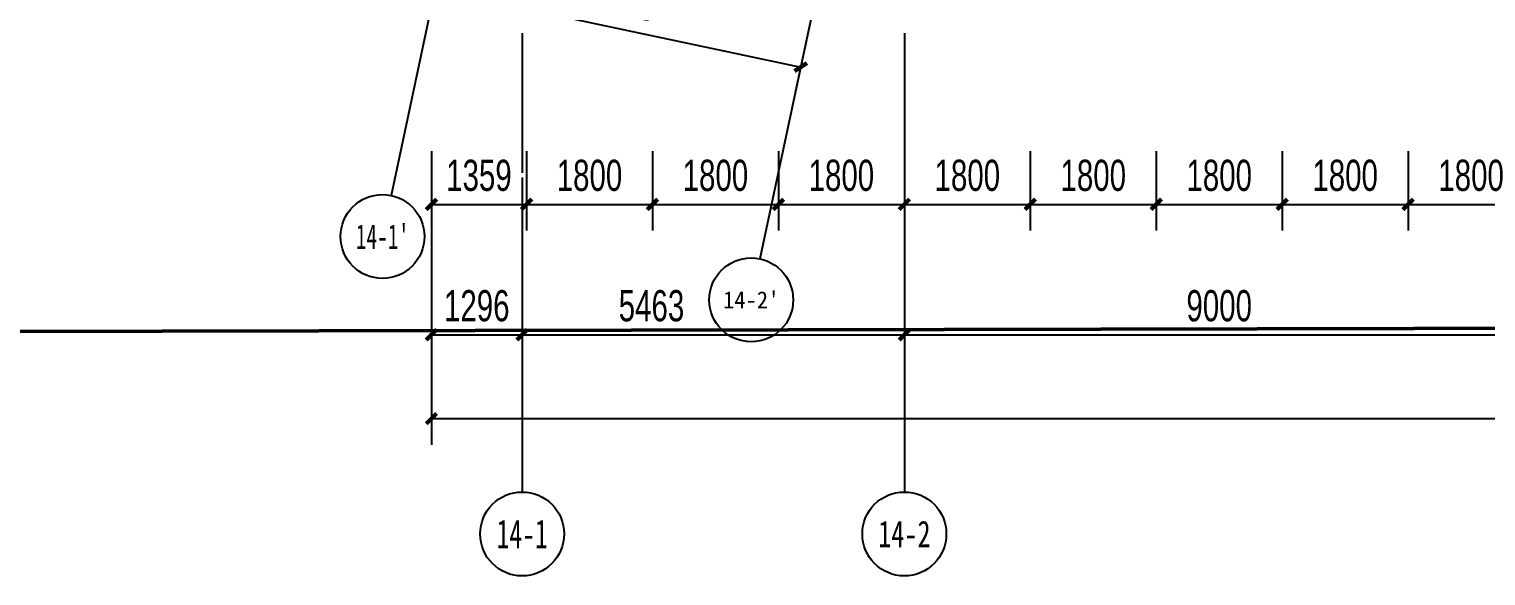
# Model space of a CAD drawing. Extents: x -409435 to 356702, y -107829 to 330904.
# Drawn here: x -7109 to 13711, y -14245 to -6423 of the extents above; entities that cross this region are included whole.
import ezdxf
from ezdxf.enums import TextEntityAlignment as Align
from ezdxf.xclip import XClip

# ---------------------------------------------------------------- set-up
doc = ezdxf.new("R2010")
doc.units = 0
doc.header["$LTSCALE"] = 1000
doc.header["$MEASUREMENT"] = 0
doc.header["$XCLIPFRAME"] = 0
doc.linetypes.add('104-14# 核心筒$0$DOTE', pattern=[2.42, 2, -0.2, 0.02, -0.2])
for name, color, linetype in [('01-标注_尺寸', 124, 'Continuous'), ('104-14# 核心筒$0$01-标注_轴线坐标', 132, 'Continuous'), ('104-14# 核心筒$0$02-TEXT_轴号', 7, 'Continuous'), ('104-14# 核心筒$0$A_AXIS-轴线', 36, '104-14# 核心筒$0$DOTE'), ('104-14# 核心筒$0$AXIS_TEXT', 7, 'Continuous'), ('AXIS_TEXT', 7, 'Continuous')]:
    doc.layers.add(name, color=color, linetype=linetype)
doc.layers.add('X-104 14#平面$0$road', color=142, linetype='Continuous', lineweight=50)
doc.styles.add('104-14# 核心筒$0$_TCH_AXIS', font='STXIHEI_0.TTF', dxfattribs={"width": 0.8})
doc.styles.add('104-14# 核心筒$0$_TCH_DIM_T3', font='ros.shx', dxfattribs={"width": 0.705882, "bigfont": 'jd.shx'})
doc.styles.add('_TCH_DIM_T3', font='ros.shx', dxfattribs={"width": 0.705882, "bigfont": 'jd.shx'})
doc.styles.add('COMPLEX', font='COMPLEX')
doc.dimstyles.new('104-14# 核心筒$0$_TCH_ARCH&&150', dxfattribs={"dimtxt": 446.25, "dimasz": 150, "dimexe": 375, "dimexo": 450, "dimgap": 189.375, "dimtad": 1, "dimdec": 0, "dimzin": 0, "dimdsep": 46, "dimtxsty": '104-14# 核心筒$0$_TCH_DIM_T3', "dimblk": '104-14# 核心筒$0$_ArchTick', "dimcen": 0.09, "dimclrt": 7, "dimazin": 2, "dimtfac": 1, "dimtdec": 0, "dimtix": 1, "dimtmove": 2, "dimatfit": 3, "dimfxl": 0, "dimtolj": 1, "dimtzin": 0, "dimarcsym": 0})
doc.dimstyles.new('_TCH_ARCH&&150', dxfattribs={"dimtxt": 446.25, "dimasz": 150, "dimexe": 375, "dimexo": 450, "dimgap": 189.375, "dimtad": 1, "dimdec": 0, "dimzin": 0, "dimdsep": 46, "dimtxsty": '_TCH_DIM_T3', "dimblk": 'ARCHTICK', "dimcen": 0.09, "dimclrt": 7, "dimazin": 2, "dimtfac": 1, "dimtdec": 0, "dimtix": 1, "dimtmove": 2, "dimatfit": 3, "dimfxl": 0, "dimtolj": 1, "dimtzin": 0, "dimarcsym": 0})

# ---------------------------------------------------------------- blocks, each defined once
blk = doc.blocks.new('104-14# 核心筒$0$_ArchTick')
at = {"color": 0, "linetype": 'ByBlock', "const_width": 0.4}
blk.add_lwpolyline([(-0.5, -0.5), (0.5, 0.5)], dxfattribs=at)
blk = doc.blocks.new('*D2644')
at = {"layer": '104-14# 核心筒$0$01-标注_轴线坐标', "color": 0, "lineweight": -2, "transparency": 16777216}
for p, q in [((-1359, -8995), (-1359, -12370)), ((116900, -8995), (116900, -12370)), ((-1359, -11995), (116900, -11995))]:
    blk.add_line(p, q, dxfattribs=at)
at = {"layer": 'Defpoints', "color": 0, "transparency": 16777216}
for p in [(-1359, -8545), (116900, -8545), (116900, -11995)]:
    blk.add_point(p, dxfattribs=at)
at = {"layer": '104-14# 核心筒$0$01-标注_轴线坐标', "color": 0, "lineweight": -2, "transparency": 16777216, "xscale": 150, "yscale": 150, "zscale": 150, "rotation": 180}
blk.add_blockref('104-14# 核心筒$0$_ArchTick', (-1359, -11995), dxfattribs=at)
at = {"layer": '104-14# 核心筒$0$01-标注_轴线坐标', "color": 0, "lineweight": -2, "transparency": 16777216, "xscale": 150, "yscale": 150, "zscale": 150}
blk.add_blockref('104-14# 核心筒$0$_ArchTick', (116900, -11995), dxfattribs=at)
at = {"layer": '104-14# 核心筒$0$01-标注_轴线坐标', "color": 7, "transparency": 16777216, "insert": (57771, -11583), "char_height": 446.2, "attachment_point": 5, "style": '104-14# 核心筒$0$_TCH_DIM_T3'}
blk.add_mtext('\\A1;118259', dxfattribs=at)
blk = doc.blocks.new('*D2645')
at = {"layer": '104-14# 核心筒$0$01-标注_轴线坐标', "color": 0, "lineweight": -2, "transparency": 16777216}
for p, q in [((-1359, -8995), (-1359, -11170)), ((-63, -8995), (-63, -11170)), ((-1359, -10795), (-63, -10795))]:
    blk.add_line(p, q, dxfattribs=at)
at = {"layer": 'Defpoints', "color": 0, "transparency": 16777216}
for p in [(-1359, -8545), (-63, -8545), (-63, -10795)]:
    blk.add_point(p, dxfattribs=at)
at = {"layer": '104-14# 核心筒$0$01-标注_轴线坐标', "color": 0, "lineweight": -2, "transparency": 16777216, "xscale": 150, "yscale": 150, "zscale": 150, "rotation": 180}
blk.add_blockref('104-14# 核心筒$0$_ArchTick', (-1359, -10795), dxfattribs=at)
at = {"layer": '104-14# 核心筒$0$01-标注_轴线坐标', "color": 0, "lineweight": -2, "transparency": 16777216, "xscale": 150, "yscale": 150, "zscale": 150}
blk.add_blockref('104-14# 核心筒$0$_ArchTick', (-63, -10795), dxfattribs=at)
at = {"layer": '104-14# 核心筒$0$01-标注_轴线坐标', "color": 7, "transparency": 16777216, "insert": (-711, -10383), "char_height": 446.2, "attachment_point": 5, "style": '104-14# 核心筒$0$_TCH_DIM_T3'}
blk.add_mtext('\\A1;1296', dxfattribs=at)
blk = doc.blocks.new('*D2646')
at = {"layer": '104-14# 核心筒$0$01-标注_轴线坐标', "color": 0, "lineweight": -2, "transparency": 16777216}
for p, q in [((-63, -8995), (-63, -11170)), ((5400, -8995), (5400, -11170)), ((-63, -10795), (5400, -10795))]:
    blk.add_line(p, q, dxfattribs=at)
at = {"layer": 'Defpoints', "color": 0, "transparency": 16777216}
for p in [(-63, -8545), (5400, -8545), (5400, -10795)]:
    blk.add_point(p, dxfattribs=at)
at = {"layer": '104-14# 核心筒$0$01-标注_轴线坐标', "color": 0, "lineweight": -2, "transparency": 16777216, "xscale": 150, "yscale": 150, "zscale": 150, "rotation": 180}
blk.add_blockref('104-14# 核心筒$0$_ArchTick', (-63, -10795), dxfattribs=at)
at = {"layer": '104-14# 核心筒$0$01-标注_轴线坐标', "color": 0, "lineweight": -2, "transparency": 16777216, "xscale": 150, "yscale": 150, "zscale": 150}
blk.add_blockref('104-14# 核心筒$0$_ArchTick', (5400, -10795), dxfattribs=at)
at = {"layer": '104-14# 核心筒$0$01-标注_轴线坐标', "color": 7, "transparency": 16777216, "insert": (1786, -10383), "char_height": 446.2, "attachment_point": 5, "style": '104-14# 核心筒$0$_TCH_DIM_T3'}
blk.add_mtext('\\A1;5463', dxfattribs=at)
blk = doc.blocks.new('*D2647')
at = {"layer": '104-14# 核心筒$0$01-标注_轴线坐标', "color": 0, "lineweight": -2, "transparency": 16777216}
for p, q in [((5400, -8995), (5400, -11170)), ((14400, -8995), (14400, -11170)), ((5400, -10795), (14400, -10795))]:
    blk.add_line(p, q, dxfattribs=at)
at = {"layer": 'Defpoints', "color": 0, "transparency": 16777216}
for p in [(5400, -8545), (14400, -8545), (14400, -10795)]:
    blk.add_point(p, dxfattribs=at)
at = {"layer": '104-14# 核心筒$0$01-标注_轴线坐标', "color": 0, "lineweight": -2, "transparency": 16777216, "xscale": 150, "yscale": 150, "zscale": 150, "rotation": 180}
blk.add_blockref('104-14# 核心筒$0$_ArchTick', (5400, -10795), dxfattribs=at)
at = {"layer": '104-14# 核心筒$0$01-标注_轴线坐标', "color": 0, "lineweight": -2, "transparency": 16777216, "xscale": 150, "yscale": 150, "zscale": 150}
blk.add_blockref('104-14# 核心筒$0$_ArchTick', (14400, -10795), dxfattribs=at)
at = {"layer": '104-14# 核心筒$0$01-标注_轴线坐标', "color": 7, "transparency": 16777216, "insert": (9900, -10383), "char_height": 446.2, "attachment_point": 5, "style": '104-14# 核心筒$0$_TCH_DIM_T3'}
blk.add_mtext('\\A1;9000', dxfattribs=at)
blk = doc.blocks.new('_AXISO')
blk.add_circle((0, 0), 0.5)
at = {"layer": 'AXIS_TEXT', "style": 'COMPLEX', "width": 1.041667}
blk.add_attdef('A', text='', height=0.56, dxfattribs=at).set_placement((-0.25, -0.28), (0.25, -0.28), align=Align.FIT)
blk = doc.blocks.new('*D2870')
at = {"layer": '104-14# 核心筒$0$01-标注_轴线坐标', "color": 0, "lineweight": -2, "transparency": 16777216}
for p, q in [((-777, -3362), (-1385, -6223)), ((4449, -4473), (3841, -7334)), ((-1307, -5856), (3919, -6967))]:
    blk.add_line(p, q, dxfattribs=at)
at = {"layer": 'Defpoints', "color": 0, "transparency": 16777216}
for p in [(-684, -2922), (4543, -4033), (3919, -6967)]:
    blk.add_point(p, dxfattribs=at)
at = {"layer": '104-14# 核心筒$0$01-标注_轴线坐标', "color": 0, "lineweight": -2, "transparency": 16777216, "xscale": 150, "yscale": 150, "zscale": 150}
for p, rotation in [((-1307, -5856), 167.9999999999998), ((3919, -6967), 347.9999999999998)]:
    blk.add_blockref('104-14# 核心筒$0$_ArchTick', p, dxfattribs=dict(at, rotation=rotation))
at = {"layer": '104-14# 核心筒$0$01-标注_轴线坐标', "color": 7, "transparency": 16777216, "insert": (1392, -6008), "char_height": 446.2, "attachment_point": 5, "rotation": 348, "style": '104-14# 核心筒$0$_TCH_DIM_T3'}
blk.add_mtext('\\A1;5343', dxfattribs=at)
blk = doc.blocks.new('_ArchTick')
at = {"color": 0, "linetype": 'ByBlock', "const_width": 0.4}
blk.add_lwpolyline([(-0.5, -0.5), (0.5, 0.5)], dxfattribs=at)
blk = doc.blocks.new('*D1454')
at = {"layer": '01-标注_尺寸', "color": 0, "lineweight": -2, "transparency": 16777216}
for p, q in [((12600, -8168), (12600, -9305)), ((14400, -8168), (14400, -9305)), ((12600, -8930), (14400, -8930))]:
    blk.add_line(p, q, dxfattribs=at)
at = {"layer": 'Defpoints', "color": 0, "transparency": 16777216}
for p in [(12600, -7718), (14400, -7718), (14400, -8930)]:
    blk.add_point(p, dxfattribs=at)
at = {"layer": '01-标注_尺寸', "color": 0, "lineweight": -2, "transparency": 16777216, "xscale": 150, "yscale": 150, "zscale": 150, "rotation": 180}
blk.add_blockref('_ArchTick', (12600, -8930), dxfattribs=at)
at = {"layer": '01-标注_尺寸', "color": 0, "lineweight": -2, "transparency": 16777216, "xscale": 150, "yscale": 150, "zscale": 150}
blk.add_blockref('_ArchTick', (14400, -8930), dxfattribs=at)
at = {"layer": '01-标注_尺寸', "color": 7, "transparency": 16777216, "insert": (13500, -8518), "char_height": 446.2, "attachment_point": 5, "style": '_TCH_DIM_T3'}
blk.add_mtext('\\A1;1800', dxfattribs=at)
blk = doc.blocks.new('*D1455')
at = {"layer": '01-标注_尺寸', "color": 0, "lineweight": -2, "transparency": 16777216}
for p, q in [((10800, -8168), (10800, -9305)), ((12600, -8168), (12600, -9305)), ((10800, -8930), (12600, -8930))]:
    blk.add_line(p, q, dxfattribs=at)
at = {"layer": 'Defpoints', "color": 0, "transparency": 16777216}
for p in [(10800, -7718), (12600, -7718), (12600, -8930)]:
    blk.add_point(p, dxfattribs=at)
at = {"layer": '01-标注_尺寸', "color": 0, "lineweight": -2, "transparency": 16777216, "xscale": 150, "yscale": 150, "zscale": 150, "rotation": 180}
blk.add_blockref('_ArchTick', (10800, -8930), dxfattribs=at)
at = {"layer": '01-标注_尺寸', "color": 0, "lineweight": -2, "transparency": 16777216, "xscale": 150, "yscale": 150, "zscale": 150}
blk.add_blockref('_ArchTick', (12600, -8930), dxfattribs=at)
at = {"layer": '01-标注_尺寸', "color": 7, "transparency": 16777216, "insert": (11700, -8518), "char_height": 446.2, "attachment_point": 5, "style": '_TCH_DIM_T3'}
blk.add_mtext('\\A1;1800', dxfattribs=at)
blk = doc.blocks.new('*D1456')
at = {"layer": '01-标注_尺寸', "color": 0, "lineweight": -2, "transparency": 16777216}
for p, q in [((9000, -8168), (9000, -9305)), ((10800, -8168), (10800, -9305)), ((9000, -8930), (10800, -8930))]:
    blk.add_line(p, q, dxfattribs=at)
at = {"layer": 'Defpoints', "color": 0, "transparency": 16777216}
for p in [(9000, -7718), (10800, -7718), (10800, -8930)]:
    blk.add_point(p, dxfattribs=at)
at = {"layer": '01-标注_尺寸', "color": 0, "lineweight": -2, "transparency": 16777216, "xscale": 150, "yscale": 150, "zscale": 150, "rotation": 180}
blk.add_blockref('_ArchTick', (9000, -8930), dxfattribs=at)
at = {"layer": '01-标注_尺寸', "color": 0, "lineweight": -2, "transparency": 16777216, "xscale": 150, "yscale": 150, "zscale": 150}
blk.add_blockref('_ArchTick', (10800, -8930), dxfattribs=at)
at = {"layer": '01-标注_尺寸', "color": 7, "transparency": 16777216, "insert": (9900, -8518), "char_height": 446.2, "attachment_point": 5, "style": '_TCH_DIM_T3'}
blk.add_mtext('\\A1;1800', dxfattribs=at)
blk = doc.blocks.new('*D1457')
at = {"layer": '01-标注_尺寸', "color": 0, "lineweight": -2, "transparency": 16777216}
for p, q in [((7200, -8168), (7200, -9305)), ((9000, -8168), (9000, -9305)), ((7200, -8930), (9000, -8930))]:
    blk.add_line(p, q, dxfattribs=at)
at = {"layer": 'Defpoints', "color": 0, "transparency": 16777216}
for p in [(7200, -7718), (9000, -7718), (9000, -8930)]:
    blk.add_point(p, dxfattribs=at)
at = {"layer": '01-标注_尺寸', "color": 0, "lineweight": -2, "transparency": 16777216, "xscale": 150, "yscale": 150, "zscale": 150, "rotation": 180}
blk.add_blockref('_ArchTick', (7200, -8930), dxfattribs=at)
at = {"layer": '01-标注_尺寸', "color": 0, "lineweight": -2, "transparency": 16777216, "xscale": 150, "yscale": 150, "zscale": 150}
blk.add_blockref('_ArchTick', (9000, -8930), dxfattribs=at)
at = {"layer": '01-标注_尺寸', "color": 7, "transparency": 16777216, "insert": (8100, -8518), "char_height": 446.2, "attachment_point": 5, "style": '_TCH_DIM_T3'}
blk.add_mtext('\\A1;1800', dxfattribs=at)
blk = doc.blocks.new('*D1458')
at = {"layer": '01-标注_尺寸', "color": 0, "lineweight": -2, "transparency": 16777216}
for p, q in [((5400, -8168), (5400, -9305)), ((7200, -8168), (7200, -9305)), ((5400, -8930), (7200, -8930))]:
    blk.add_line(p, q, dxfattribs=at)
at = {"layer": 'Defpoints', "color": 0, "transparency": 16777216}
for p in [(5400, -7718), (7200, -7718), (7200, -8930)]:
    blk.add_point(p, dxfattribs=at)
at = {"layer": '01-标注_尺寸', "color": 0, "lineweight": -2, "transparency": 16777216, "xscale": 150, "yscale": 150, "zscale": 150, "rotation": 180}
blk.add_blockref('_ArchTick', (5400, -8930), dxfattribs=at)
at = {"layer": '01-标注_尺寸', "color": 0, "lineweight": -2, "transparency": 16777216, "xscale": 150, "yscale": 150, "zscale": 150}
blk.add_blockref('_ArchTick', (7200, -8930), dxfattribs=at)
at = {"layer": '01-标注_尺寸', "color": 7, "transparency": 16777216, "insert": (6300, -8518), "char_height": 446.2, "attachment_point": 5, "style": '_TCH_DIM_T3'}
blk.add_mtext('\\A1;1800', dxfattribs=at)
blk = doc.blocks.new('*D1459')
at = {"layer": '01-标注_尺寸', "color": 0, "lineweight": -2, "transparency": 16777216}
for p, q in [((3600, -8168), (3600, -9305)), ((5400, -8168), (5400, -9305)), ((3600, -8930), (5400, -8930))]:
    blk.add_line(p, q, dxfattribs=at)
at = {"layer": 'Defpoints', "color": 0, "transparency": 16777216}
for p in [(3600, -7718), (5400, -7718), (5400, -8930)]:
    blk.add_point(p, dxfattribs=at)
at = {"layer": '01-标注_尺寸', "color": 0, "lineweight": -2, "transparency": 16777216, "xscale": 150, "yscale": 150, "zscale": 150, "rotation": 180}
blk.add_blockref('_ArchTick', (3600, -8930), dxfattribs=at)
at = {"layer": '01-标注_尺寸', "color": 0, "lineweight": -2, "transparency": 16777216, "xscale": 150, "yscale": 150, "zscale": 150}
blk.add_blockref('_ArchTick', (5400, -8930), dxfattribs=at)
at = {"layer": '01-标注_尺寸', "color": 7, "transparency": 16777216, "insert": (4500, -8518), "char_height": 446.2, "attachment_point": 5, "style": '_TCH_DIM_T3'}
blk.add_mtext('\\A1;1800', dxfattribs=at)
blk = doc.blocks.new('*D1460')
at = {"layer": '01-标注_尺寸', "color": 0, "lineweight": -2, "transparency": 16777216}
for p, q in [((1800, -8168), (1800, -9305)), ((3600, -8168), (3600, -9305)), ((1800, -8930), (3600, -8930))]:
    blk.add_line(p, q, dxfattribs=at)
at = {"layer": 'Defpoints', "color": 0, "transparency": 16777216}
for p in [(1800, -7718), (3600, -7718), (3600, -8930)]:
    blk.add_point(p, dxfattribs=at)
at = {"layer": '01-标注_尺寸', "color": 0, "lineweight": -2, "transparency": 16777216, "xscale": 150, "yscale": 150, "zscale": 150, "rotation": 180}
blk.add_blockref('_ArchTick', (1800, -8930), dxfattribs=at)
at = {"layer": '01-标注_尺寸', "color": 0, "lineweight": -2, "transparency": 16777216, "xscale": 150, "yscale": 150, "zscale": 150}
blk.add_blockref('_ArchTick', (3600, -8930), dxfattribs=at)
at = {"layer": '01-标注_尺寸', "color": 7, "transparency": 16777216, "insert": (2700, -8518), "char_height": 446.2, "attachment_point": 5, "style": '_TCH_DIM_T3'}
blk.add_mtext('\\A1;1800', dxfattribs=at)
blk = doc.blocks.new('*D1461')
at = {"layer": '01-标注_尺寸', "color": 0, "lineweight": -2, "transparency": 16777216}
for p, q in [((0, -8168), (0, -9305)), ((1800, -8168), (1800, -9305)), ((0, -8930), (1800, -8930))]:
    blk.add_line(p, q, dxfattribs=at)
at = {"layer": 'Defpoints', "color": 0, "transparency": 16777216}
for p in [(0, -7718), (1800, -7718), (1800, -8930)]:
    blk.add_point(p, dxfattribs=at)
at = {"layer": '01-标注_尺寸', "color": 0, "lineweight": -2, "transparency": 16777216, "xscale": 150, "yscale": 150, "zscale": 150, "rotation": 180}
blk.add_blockref('_ArchTick', (0, -8930), dxfattribs=at)
at = {"layer": '01-标注_尺寸', "color": 0, "lineweight": -2, "transparency": 16777216, "xscale": 150, "yscale": 150, "zscale": 150}
blk.add_blockref('_ArchTick', (1800, -8930), dxfattribs=at)
at = {"layer": '01-标注_尺寸', "color": 7, "transparency": 16777216, "insert": (900, -8518), "char_height": 446.2, "attachment_point": 5, "style": '_TCH_DIM_T3'}
blk.add_mtext('\\A1;1800', dxfattribs=at)
blk = doc.blocks.new('*D1462')
at = {"layer": '01-标注_尺寸', "color": 0, "lineweight": -2, "transparency": 16777216}
for p, q in [((-1359, -8168), (-1359, -9305)), ((0, -8168), (0, -9305)), ((-1359, -8930), (0, -8930))]:
    blk.add_line(p, q, dxfattribs=at)
at = {"layer": 'Defpoints', "color": 0, "transparency": 16777216}
for p in [(-1359, -7718), (0, -7718), (0, -8930)]:
    blk.add_point(p, dxfattribs=at)
at = {"layer": '01-标注_尺寸', "color": 0, "lineweight": -2, "transparency": 16777216, "xscale": 150, "yscale": 150, "zscale": 150, "rotation": 180}
blk.add_blockref('_ArchTick', (-1359, -8930), dxfattribs=at)
at = {"layer": '01-标注_尺寸', "color": 0, "lineweight": -2, "transparency": 16777216, "xscale": 150, "yscale": 150, "zscale": 150}
blk.add_blockref('_ArchTick', (0, -8930), dxfattribs=at)
at = {"layer": '01-标注_尺寸', "color": 7, "transparency": 16777216, "insert": (-680, -8518), "char_height": 446.2, "attachment_point": 5, "style": '_TCH_DIM_T3'}
blk.add_mtext('\\A1;1359', dxfattribs=at)
blk = doc.blocks.new('104-14# 核心筒')
at = {"layer": '104-14# 核心筒$0$01-标注_轴线坐标'}
for p, q in [((-686.4, -2934.4), (-1933.9, -8803.3)), ((4542.8, -4032.6), (3336, -9710.2)), ((-62.7, -8545.1), (-62.7, -13045.1)), ((5400, -8545.1), (5400, -13045.1))]:
    blk.add_line(p, q, dxfattribs=at)
at = {"layer": '104-14# 核心筒$0$A_AXIS-轴线'}
for p, q in [((-62.7, 54018.4), (-62.7, -8545.1)), ((5400, 54018.4), (5400, -8545.1))]:
    blk.add_line(p, q, dxfattribs=at)
at = {"layer": '104-14# 核心筒$0$01-标注_轴线坐标'}
ref = blk.add_blockref('_AXISO', (-2058.7, -9390.2), dxfattribs=dict(at, xscale=1200, yscale=1200, zscale=1200))
ref.add_attrib('A', "14-1'", dxfattribs={"layer": '104-14# 核心筒$0$02-TEXT_轴号', "height": 352.93, "style": '104-14# 核心筒$0$_TCH_AXIS', "width": 0.920026}).set_placement((-2439.8, -9566.7), (-1677.5, -9566.7), align=Align.FIT)
ref = blk.add_blockref('_AXISO', (3211.3, -10297), dxfattribs=dict(at, xscale=1200, yscale=1200, zscale=1200))
ref.add_attrib('A', "14-2'", dxfattribs={"layer": '104-14# 核心筒$0$02-TEXT_轴号', "height": 245.23, "style": '104-14# 核心筒$0$_TCH_AXIS', "width": 1.395594}).set_placement((2809.6, -10419.7), (3613, -10419.7), align=Align.FIT)
ref = blk.add_blockref('_AXISO', (-62.7, -13645.1), dxfattribs=dict(at, xscale=1200, yscale=1200, zscale=1200))
ref.add_attrib('A', '14-1', dxfattribs={"layer": '104-14# 核心筒$0$AXIS_TEXT', "height": 414.04, "style": '104-14# 核心筒$0$_TCH_AXIS', "width": 0.826616}).set_placement((-428.1, -13852.1), (302.7, -13852.1), align=Align.FIT)
ref = blk.add_blockref('_AXISO', (5400, -13645.1), dxfattribs=dict(at, xscale=1200, yscale=1200, zscale=1200))
ref.add_attrib('A', '14-2', dxfattribs={"layer": '104-14# 核心筒$0$AXIS_TEXT', "height": 379.62, "style": '104-14# 核心筒$0$_TCH_AXIS', "width": 0.924344}).set_placement((5025.3, -13834.9), (5774.7, -13834.9), align=Align.FIT)
for p1, p2, distance, picture, middle in [((-683.7, -2921.7), (4542.8, -4032.6), -3000, '*D2870', (1391.6, -6008.1)), ((-1359, -8545.1), (116900.2, -8545.1), -3450, '*D2644', (57770.6, -11582.6)), ((-1359, -8545.1), (-62.7, -8545.1), -2250, '*D2645', (-710.9, -10382.6)), ((5400, -8545.1), (14400, -8545.1), -2250, '*D2647', (9900, -10382.6))]:
    dim = blk.add_aligned_dim(p1=p1, p2=p2, distance=distance, dimstyle='104-14# 核心筒$0$_TCH_ARCH&&150', dxfattribs=at)
    dim.commit()
    dim.dimension.update_dxf_attribs({"geometry": picture, "text_midpoint": middle})
dim = blk.add_linear_dim(base=(5400, -10795.1), p1=(-62.7, -8545.1), p2=(5400, -8545.1), angle=360, dimstyle='104-14# 核心筒$0$_TCH_ARCH&&150', dxfattribs=at)
dim.commit()
dim.dimension.update_dxf_attribs({"geometry": '*D2646', "text_midpoint": (1786.3, -10382.6), "dimtype": 161})
blk = doc.blocks.new('X-104 14#平面')
at = {"layer": 'X-104 14#平面$0$road', "flags": 128}
blk.add_lwpolyline([(46213.8, -10634.9), (-23096.4, -10782.7)], dxfattribs=at)
ref = blk.add_blockref('104-14# 核心筒', (0, 0))
XClip(ref).set_block_clipping_path([(-38664.3623821461, -25500), (139216.5485069363, 330900)])

msp = doc.modelspace()

# ---------------------------------------------------------------- block references
msp.add_blockref('X-104 14#平面', (0, 0))

# ---------------------------------------------------------------- dimensions: what is measured, and where the dimension line sits
at = {"layer": '01-标注_尺寸'}
for p1, p2, picture, middle in [((-1359, -7717.8), (0, -7717.8), '*D1462', (-679.5, -8517.7)), ((0, -7717.8), (1800, -7717.8), '*D1461', (900, -8517.7)), ((1800, -7717.8), (3600, -7717.8), '*D1460', (2700, -8517.7)), ((3600, -7717.8), (5400, -7717.8), '*D1459', (4500, -8517.7)), ((5400, -7717.8), (7200, -7717.8), '*D1458', (6300, -8517.7)), ((7200, -7717.8), (9000, -7717.8), '*D1457', (8100, -8517.7)), ((9000, -7717.8), (10800, -7717.8), '*D1456', (9900, -8517.7)), ((10800, -7717.8), (12600, -7717.8), '*D1455', (11700, -8517.7)), ((12600, -7717.8), (14400, -7717.8), '*D1454', (13500, -8517.7))]:
    dim = msp.add_aligned_dim(p1=p1, p2=p2, distance=-1212.5, dimstyle='_TCH_ARCH&&150', dxfattribs=at)
    dim.commit()
    dim.dimension.update_dxf_attribs({"geometry": picture, "text_midpoint": middle})

doc.saveas('drawing.dxf')
